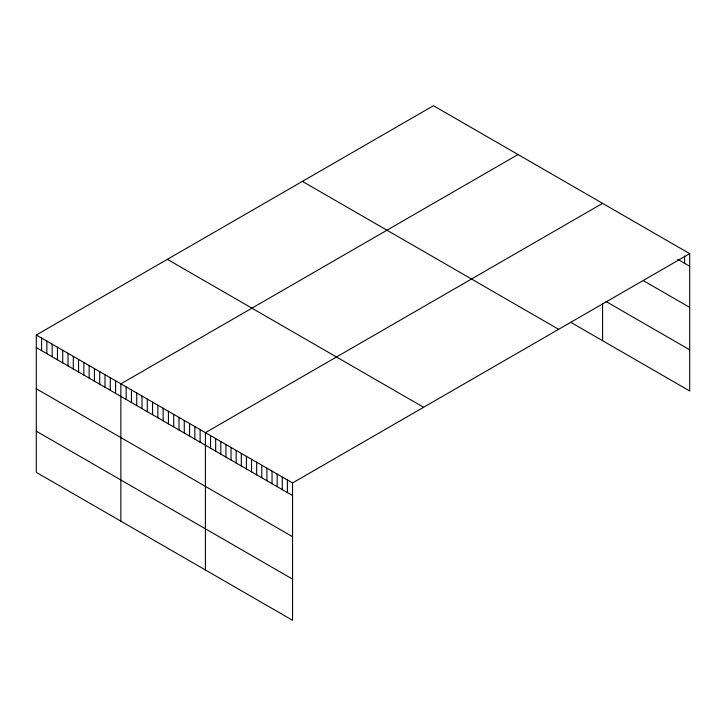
<?xml version="1.0" encoding="UTF-8"?>
<svg xmlns="http://www.w3.org/2000/svg" width="726" height="726" viewBox="0 0 726 726"><rect width="100%" height="100%" fill="white"/><g stroke="black" fill="none" stroke-linecap="round" stroke-linejoin="round"><path stroke-width="1.09" d="M36.3 335.013L292.542 482.953L292.542 620.285L36.3 472.345L36.3 335.013L433.458 105.715L689.7 253.655L689.7 390.987L570.872 322.38M518.019 154.538L120.861 383.836L120.861 521.168M602.58 203.353L205.413 432.66L205.413 569.983M292.542 482.953L689.7 253.655M677.739 259.327L689.7 266.233M643.581 280.771L689.7 307.397M605.992 301.49L689.7 349.814M302.397 181.382L558.639 329.323M167.361 259.345L423.603 407.286M36.3 347.591L292.542 495.531M36.3 388.764L292.542 536.695M36.3 431.18L292.542 579.112M684.573 255.933L684.573 263.275M602.58 303.441L602.58 340.685M287.414 479.995L287.414 492.573M282.287 477.036L282.287 489.614M277.16 474.078L277.16 486.656M272.041 471.12L272.041 483.697M266.914 468.161L266.914 480.739M261.787 465.203L261.787 477.781M256.668 462.244L256.668 474.822M251.541 459.286L251.541 471.864M246.413 456.327L246.413 468.905M241.286 453.369L241.286 465.938M236.168 450.41L236.168 462.979M231.04 447.452L231.04 460.021M225.913 444.493L225.913 457.062M220.795 441.535L220.795 454.104M215.667 438.577L215.667 451.145M210.54 435.618L210.54 448.187M200.131 429.601L200.131 442.179M194.849 426.552L194.849 439.13M189.559 423.503L189.559 436.081M184.277 420.454L184.277 433.023M178.995 417.396L178.995 429.974M173.705 414.346L173.705 426.924M168.423 411.297L168.423 423.875M163.141 408.248L163.141 420.817M157.851 405.199L157.851 417.768M152.569 402.14L152.569 414.718M147.287 399.091L147.287 411.669M141.997 396.042L141.997 408.62M136.715 392.993L136.715 405.562M131.424 389.935L131.424 402.513M126.142 386.885L126.142 399.463M115.57 380.787L115.57 393.356M110.288 377.738L110.288 390.307M105.007 374.68L105.007 387.257M99.716 371.63L99.716 384.208M94.434 368.581L94.434 381.159M89.153 365.532L89.153 378.101M83.862 362.474L83.862 375.052M78.58 359.424L78.58 372.002M73.299 356.375L73.299 368.953M68.008 353.326L68.008 365.895M62.726 350.277L62.726 362.846M57.436 347.219L57.436 359.797M52.154 344.169L52.154 356.747M46.872 341.12L46.872 353.698M41.582 338.071L41.582 350.64"/></g></svg>
